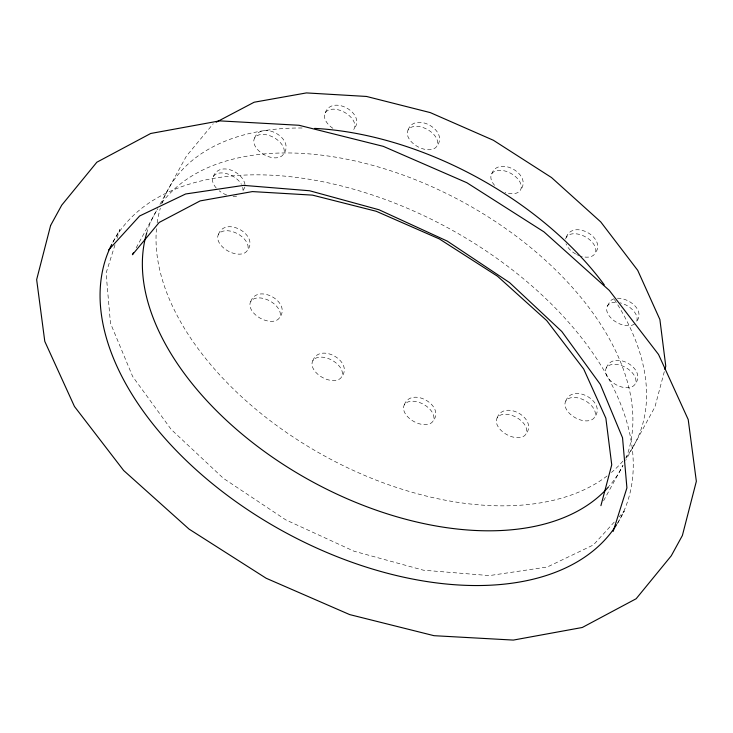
<?xml version="1.0" encoding="UTF-8"?>
<svg xmlns="http://www.w3.org/2000/svg" width="733" height="733" viewBox="0 0 733 733"><rect width="100%" height="100%" fill="white"/><g stroke="black" fill="none" stroke-linecap="round" stroke-linejoin="round"><path stroke-width="0.55" stroke-dasharray="3.67 2.75" d="M664.3 371.668L654.935 406.98L625.707 460.361M115.017 244.804L106.083 273.079L110.463 323.207L132.673 376.542L171.201 429.456L223.409 478.347L285.76 519.862L353.984 551.198L423.436 570.201L489.397 575.588L547.359 566.985L593.364 544.976L614.492 521.823M117.069 238.28L119.818 229.576L112.341 243.246M244.886 186.979L242.586 191.89M136.173 247.846L157.751 208.429M159.941 204.434L186.429 156.047L213.221 123.767M213.312 176.607C219.378 160.729 244.721 172.292 245.152 186.155M254.608 138.088C261.241 119.47 295.903 138.656 283.424 154.187A16.511 9.868 28.7 0 1 257.53 149.514A16.511 9.868 28.7 0 1 266.088 134.716A16.511 9.868 28.7 0 1 283.424 154.187M218.48 234.395C225.123 215.768 259.775 234.963 247.305 250.484A16.511 9.868 28.7 0 1 221.412 245.812A16.511 9.868 28.7 0 1 229.96 231.023A16.511 9.868 28.7 0 1 247.305 250.484M325.25 112.855C331.884 94.227 366.546 113.423 354.066 128.944M250.723 301.584C257.356 282.956 292.018 302.152 279.539 317.673A16.511 9.868 28.7 0 1 253.645 313A16.511 9.868 28.7 0 1 262.203 298.203A16.511 9.868 28.7 0 1 279.539 317.673M408.079 129.988C414.722 111.37 449.375 130.556 436.905 146.078A16.511 9.868 28.7 0 1 411.011 141.405A16.511 9.868 28.7 0 1 419.56 126.617A16.511 9.868 28.7 0 1 436.905 146.078M312.808 360.801C319.451 342.183 354.112 361.369 341.633 376.899A16.511 9.868 28.7 0 1 315.74 372.227A16.511 9.868 28.7 0 1 324.298 357.429A16.511 9.868 28.7 0 1 341.633 376.899M491.66 173.95C498.303 155.332 532.955 174.518 520.485 190.039M404.295 404.882C410.938 386.254 445.591 405.45 433.121 420.971A16.511 9.868 28.7 0 1 407.227 416.298A16.511 9.868 28.7 0 1 415.776 401.51A16.511 9.868 28.7 0 1 433.121 420.971M566.197 237.41C572.84 218.782 607.501 237.978 595.022 253.499M497.139 417.92C503.773 399.293 538.434 418.488 525.955 434.009A16.511 9.868 28.7 0 1 500.062 429.336A16.511 9.868 28.7 0 1 508.62 414.548A16.511 9.868 28.7 0 1 525.955 434.009M607.474 305.973L609.7 301.914L611.469 299.98L614.098 298.725M565.757 401.134C572.391 382.507 607.052 401.702 594.573 417.224A16.511 9.868 28.7 0 1 568.68 412.551A16.511 9.868 28.7 0 1 577.237 397.762A16.511 9.868 28.7 0 1 594.573 417.224M606.301 367.975C612.944 349.348 647.606 368.543 635.126 384.065A16.511 9.868 28.7 0 1 609.233 379.392A16.511 9.868 28.7 0 1 617.791 364.603A16.511 9.868 28.7 0 1 635.126 384.065M603.598 500.749L622.977 465.354A265.758 158.823 28.7 0 1 609.288 486.025M617.342 523.783L624.296 511.066L619.019 516.857M617.415 298.23C628.722 297.781 645.681 310.251 636.299 322.071A16.511 9.868 28.7 0 0 619.944 302.802M146.673 233.158A265.758 158.823 28.7 0 1 157.842 208.658M161.7 203.078A265.758 158.823 28.7 0 1 465.281 203.325A265.758 158.823 28.7 0 1 625.606 459.197M112.79 242.385A288.866 172.631 28.7 0 1 452.105 230.162A288.866 172.631 28.7 0 1 617.791 522.812M622.949 461.066A265.758 158.823 28.7 0 1 611.459 472.455M607.08 475.974A265.758 158.823 28.7 0 1 324.682 456.045A265.758 158.823 28.7 0 1 156.468 228.751M157.146 222.914A265.758 158.823 28.7 0 1 160.335 208.199M161.736 203.847A265.758 158.823 28.7 0 1 302.262 128M614.364 299.412A265.758 158.823 28.7 0 1 625.845 457.529M236.704 196.142A16.511 9.868 28.7 0 1 231.619 196.224M226.689 194.987A16.511 9.868 28.7 0 1 219.231 190.818M216.244 188.024A16.511 9.868 28.7 0 1 219.304 173.07A16.511 9.868 28.7 0 1 241.414 184.304M242.678 187.355A16.511 9.868 28.7 0 1 242.925 190.214M332.883 128.312A16.511 9.868 28.7 0 1 326.322 111.489A16.511 9.868 28.7 0 1 347.598 114.302A16.511 9.868 28.7 0 1 352.298 130.877M494.592 185.367A16.511 9.868 28.7 0 1 499.375 170.267A16.511 9.868 28.7 0 1 521.016 184.698A16.511 9.868 28.7 0 1 505.028 192.33M565.564 239.013A16.511 9.868 28.7 0 1 582.204 235.33A16.511 9.868 28.7 0 1 595.828 250.869A16.511 9.868 28.7 0 1 580.563 256.129M579.574 255.79A16.511 9.868 28.7 0 1 576.624 254.507M575.671 253.994A16.511 9.868 28.7 0 1 565.977 243.759M634.531 324.004A16.511 9.868 28.7 0 1 610.406 317.398A16.511 9.868 28.7 0 1 615.189 302.289"/><path stroke-width="1.1" d="M600.913 505.66L611.743 464.823L605.87 418.222L583.697 369.029L546.726 320.596L497.496 276.222L439.342 238.931L376.24 211.278L312.478 195.125L252.409 191.588L200.136 200.906L159.198 222.438L132.407 254.718L133.479 252.757M664.886 369.459L665.766 366.152L659.892 319.542L637.719 270.349L600.748 221.916L551.518 177.551L493.364 140.26L430.262 112.598L366.5 96.454L306.431 92.917L254.159 102.226L216.217 122.191M613.182 531.379L626.917 487.885L622.537 437.757L600.327 384.413L561.799 331.499L509.591 282.617L447.24 241.093L379.016 209.757L309.564 190.754L243.603 185.376L185.641 193.979L139.637 215.978L108.704 249.889M608.527 486.886A265.758 158.823 28.7 0 1 310.792 480.885A265.758 158.823 28.7 0 1 146.673 233.158M616.627 524.672A288.866 172.631 28.7 0 1 281.261 530.234A288.866 172.631 28.7 0 1 111.746 244.373M314.64 128.385A265.758 158.823 28.7 0 1 604.285 284.862M50.614 225.462L36.65 279.639L44.786 341.386L74.464 406.494L123.675 470.513L189.041 529.089L266.134 578.236L349.678 614.593L434 635.685L513.338 640.083L582.286 627.485L636.152 598.742L671.263 555.816L682.386 535.502L696.35 481.315L688.214 419.569L658.536 354.47L609.325 290.442L543.959 231.866L466.866 182.728L383.322 146.362L299 125.27L219.662 120.872L150.714 133.479L96.848 162.222L61.737 205.148L50.614 225.462"/></g></svg>
